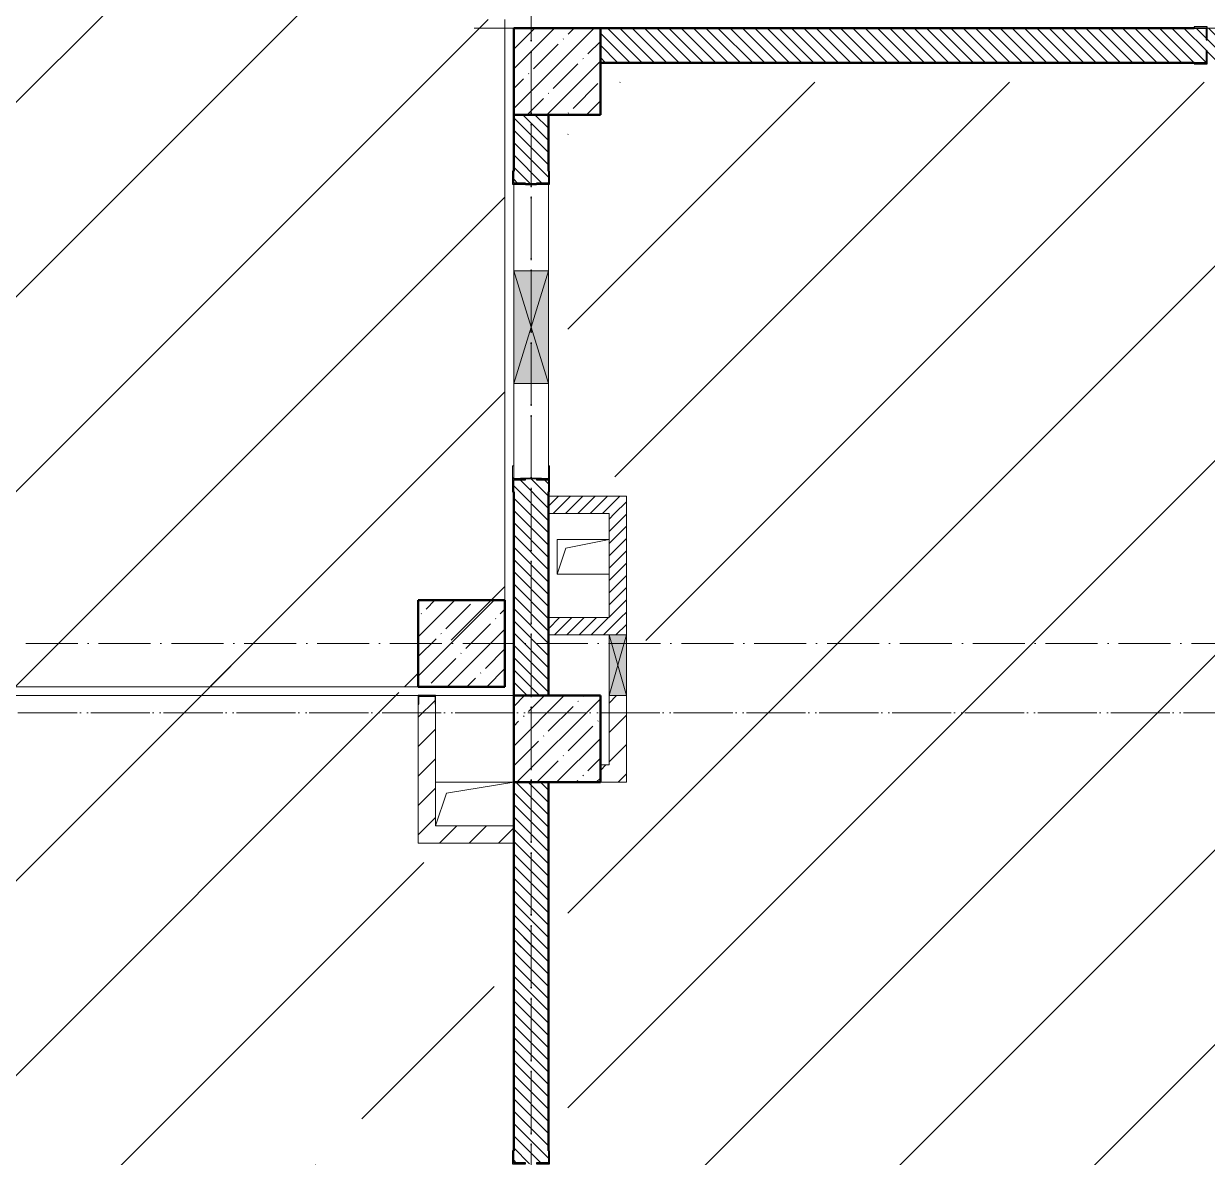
# Model space of a CAD drawing. Header units: millimetres. Extents: x -17017 to 628417, y -109036 to 199237.
# Drawn here: x 133684 to 140510, y 103982 to 110520 of the extents above; entities that cross this region are included whole.
import ezdxf

# ---------------------------------------------------------------- set-up
doc = ezdxf.new("R2010")
doc.units = ezdxf.units.MM
doc.linetypes.add('50_200_ШТРИХ_1Т_ш5_п1_п1_', pattern=[700, 500, -100, 0, -100])
for name, color, linetype, lineweight in [('3.1) ЖБ окна 1.2 м', 102, 'Continuous', 30), ('A-DETL-GENF-OTLN', 7, 'Continuous', 9), ('A-FLOR-____-OTLN', 7, 'Continuous', 9), ('A-GENM-____-MCUT', 7, 'Continuous', 25), ('A-GENM-____-OTLN', 7, 'Continuous', 9), ('A-GENM-____-OTLN-1', 7, 'Continuous', 25), ('A-GLAZ-____-OTLN', 7, 'Continuous', 9), ('A-WALL-____-MCUT', 7, 'Continuous', 13), ('A-WALL-____-MCUT-2', 7, 'Continuous', 50), ('A-WALL-____-PATT-1', 7, 'Continuous', 9), ('A-WALL-FNSH-MCUT-1', 7, 'Continuous', 9), ('I-WALL-____-OTLN', 7, 'Continuous', 9), ('S-COLS-____-MCUT', 7, 'Continuous', 50), ('S-COLS-____-OTLN', 7, 'Continuous', 9), ('S-GRID-____-OTLN-1', 7, '50_200_ШТРИХ_1Т_ш5_п1_п1_', 9), ('стяжа', 7, 'Continuous', 30)]:
    doc.layers.add(name, color=color, linetype=linetype, lineweight=lineweight)
pattern_1 = [(135, (43259.71, 63713.66), (-35.35534, -35.35534), [])]
pattern_2 = [(45, (-93500, -46531.04), (-114.04925, 114.04925), []), (45, (-93385.95, -46531.04), (-114.04925, 114.04925), [201.613, -40.323, 3.353, -36.97])]
pattern_3 = [(45, (-93500, -42681.04), (-114.04925, 114.04925), []), (45, (-93385.95, -42681.04), (-114.04925, 114.04925), [201.613, -40.323, 3.353, -36.97])]
pattern_4 = [(45, (-92950, -43231.04), (-114.04925, 114.04925), []), (45, (-92835.95, -43231.04), (-114.04925, 114.04925), [201.613, -40.323, 3.353, -36.97])]
pattern_5 = [(45, (43259.71, 63713.66), (-84.85281, 84.85281), [])]
pattern_6 = [(45, (43259.71, 63713.66), (-35.35534, 35.35534), [])]
pattern_7 = [(135, (43259.71, 63713.66), (-35.35534, -35.35534), [])]
pattern_8 = [(45, (43259.71, 63713.66), (-84.85281, 84.85281), [])]
pattern_9 = [(45, (43259.71, 63713.66), (-35.35534, 35.35534), [])]

# ---------------------------------------------------------------- blocks, each defined once
blk = doc.blocks.new('BSC_Колонна _Прямоугольная - 500х500-V116-АР1_План отверстий 2 этажа в осях 1-64_Ю-ЯЯ')
at = {"layer": 'S-COLS-____-OTLN'}
h = blk.add_hatch(dxfattribs=at)
h.set_pattern_fill('FP_129', color=256, style=0, pattern_type=2)
h.set_pattern_definition(pattern_2)
h.paths.add_polyline_path([(-250, -250), (250, -250), (250, 250), (-250, 250)], flags=0)
at = {"layer": 'S-COLS-____-MCUT'}
for p, q in [((250, 250), (-250, 250)), ((-250, 250), (-250, -250)), ((250, -250), (250, 250)), ((-250, -250), (250, -250))]:
    blk.add_line(p, q, dxfattribs=at)
blk = doc.blocks.new('BSC_Колонна _Прямоугольная - 500х500-V118-АР1_План отверстий 2 этажа в осях 1-64_Ю-ЯЯ')
at = {"layer": 'S-COLS-____-OTLN'}
h = blk.add_hatch(dxfattribs=at)
h.set_pattern_fill('FP_131', color=256, style=0, pattern_type=2)
h.set_pattern_definition(pattern_3)
h.paths.add_polyline_path([(-250, -250), (250, -250), (250, 250), (-250, 250), (-250, 13.8)], flags=0)
at = {"layer": 'S-COLS-____-MCUT'}
for p, q in [((250, 250), (-250, 250)), ((-250, 250), (-250, -250)), ((250, -250), (250, 250)), ((-250, -250), (250, -250))]:
    blk.add_line(p, q, dxfattribs=at)
blk = doc.blocks.new('BSC_Колонна _Прямоугольная - 500х500-V123-АР1_План отверстий 2 этажа в осях 1-64_Ю-ЯЯ')
at = {"layer": 'S-COLS-____-OTLN'}
h = blk.add_hatch(dxfattribs=at)
h.set_pattern_fill('FP_136', color=256, style=0, pattern_type=2)
h.set_pattern_definition(pattern_4)
h.paths.add_polyline_path([(-250, -250), (250, -250), (250, 250), (-250, 250)], flags=0)
at = {"layer": 'S-COLS-____-MCUT'}
for p, q in [((250, 250), (-250, 250)), ((-250, 250), (-250, -250)), ((250, -250), (250, 250)), ((-250, -250), (250, -250))]:
    blk.add_line(p, q, dxfattribs=at)
blk = doc.blocks.new('Фахверк_СКБ_Уголок - 200_3550-28267367-АР1_План отверстий 2 этажа в осях 1-64_Ю-ЯЯ')
at = {"layer": 'A-GENM-____-MCUT'}
for p, q in [((200, 156), (125, 156)), ((125, 156), (125, 81)), ((131, 81), (131, 150)), ((131, 150), (200, 150)), ((200, 150), (200, 156)), ((125, 81), (131, 81)), ((131, 19), (125, 19)), ((125, 19), (125, -56)), ((131, -50), (131, 19)), ((125, -56), (200, -56)), ((200, -50), (131, -50)), ((200, -56), (200, -50))]:
    blk.add_line(p, q, dxfattribs=at)
blk = doc.blocks.new('Фахверк_СКБ_Уголок - 200_3960-28268576-АР1_План отверстий 2 этажа в осях 1-64_Ю-ЯЯ')
at = {"layer": 'A-GENM-____-MCUT'}
for p, q in [((200, 156), (125, 156)), ((125, 156), (125, 81)), ((131, 81), (131, 150)), ((131, 150), (200, 150)), ((200, 150), (200, 156)), ((125, 81), (131, 81)), ((131, 19), (125, 19)), ((125, 19), (125, -56)), ((131, -50), (131, 19)), ((125, -56), (200, -56)), ((200, -50), (131, -50)), ((200, -56), (200, -50))]:
    blk.add_line(p, q, dxfattribs=at)
blk = doc.blocks.new('154_Стойка_СКБ_Уголок - СМ-2480_200-28346303-АР1_План отверстий 2 этажа в осях 1-64_Ю-ЯЯ')
at = {"layer": 'A-GENM-____-MCUT'}
for p, q in [((125, 156), (125, 81)), ((200, 156), (125, 156)), ((131, 81), (131, 150)), ((131, 150), (200, 150)), ((200, 150), (200, 156)), ((125, 81), (131, 81)), ((131, 19), (125, 19)), ((125, 19), (125, -56)), ((131, -50), (131, 19)), ((125, -56), (200, -56)), ((200, -50), (131, -50)), ((200, -56), (200, -50))]:
    blk.add_line(p, q, dxfattribs=at)
blk = doc.blocks.new('Стойка_Влож_Полоса боковая - Полоса-V150-АР1_План отверстий 2 этажа в осях 1-64_Ю-ЯЯ')
at = {"layer": 'A-GENM-____-OTLN'}
for p, q in [((-5, 60), (0, 60)), ((-5, -60), (-5, 60)), ((0, 31), (0, -31)), ((0, -60), (-5, -60))]:
    blk.add_line(p, q, dxfattribs=at)
blk = doc.blocks.new('Стойка_Влож_Уголок_Опорный - Уголок-28213941-АР1_План отверстий 2 этажа в осях 1-64_Ю-ЯЯ')
at = {"layer": 'A-GENM-____-OTLN'}
for p, q in [((-212, -6), (-212, 0)), ((0, 0), (0, -6)), ((-212, -75), (-212, -6)), ((-212, -6), (-206, -6)), ((-6, -6), (0, -6)), ((0, -6), (0, -75)), ((-212, -75), (-206, -75)), ((-6, -75), (0, -75))]:
    blk.add_line(p, q, dxfattribs=at)
blk = doc.blocks.new('154_Фахверк_СКБ_Швеллер - Тип_100_3960-28318856-АР1_План отверстий 2 этажа в осях 1-64_Ю-ЯЯ')
at = {"layer": 'A-GENM-____-MCUT'}
for p, q in [((175, 50), (125, 50)), ((125, 50), (125, -50)), ((128, 47), (175, 47)), ((128, -47), (128, 47)), ((175, 47), (175, 50)), ((125, -50), (175, -50)), ((175, -47), (128, -47)), ((175, -50), (175, -47))]:
    blk.add_line(p, q, dxfattribs=at)
blk = doc.blocks.new('AR_Отверстие прямоугольное _в плите_ - AR_Отверстие прямоугольное _в плите_-V160-АР1_План отверстий 2 этажа в осях 1-64_Ю-ЯЯ')
at = {"layer": 'A-GENM-____-OTLN'}
for p, q in [((150, 100), (-150, 100)), ((-150, 100), (-150, -100)), ((-100, 50), (150, 100)), ((-150, -100), (-100, 50)), ((-150, -100), (150, -100))]:
    blk.add_line(p, q, dxfattribs=at)
blk = doc.blocks.new('AR_Отверстие прямоугольное _в плите_ - AR_Отверстие прямоугольное _в плите_-30552830-АР1_План отверстий 2 этажа в осях 1-64_Ю-ЯЯ')
at = {"layer": 'A-GENM-____-OTLN'}
for p, q in [((225, 125), (-225, 125)), ((-162.5, 62.5), (225, 125)), ((-225, -125), (-162.5, 62.5))]:
    blk.add_line(p, q, dxfattribs=at)
blk = doc.blocks.new('AR_Отверстие прямоугольное _в стене_ - AR_Отверстие прямоугольное _в стене__ОВ-36845443-АР1_План отверстий 2 этажа в осях 1-64_Ю-ЯЯ')
at = {"layer": 'A-GLAZ-____-OTLN'}
blk.add_hatch(color=256, dxfattribs=at).paths.add_polyline_path([(325, 100), (-325, 100), (-325, -100), (325, -100)], flags=0)
at = {"layer": 'A-DETL-GENF-OTLN'}
for p, q in [((-325, -100), (-325, 100)), ((-325, 100), (325, 100)), ((325, 100), (-325, -100)), ((-325, 100), (325, -100)), ((325, 100), (-325, 100)), ((-325, 100), (-325, -100)), ((325, 100), (325, -100)), ((325, -100), (325, 100)), ((325, -100), (-325, -100)), ((-325, -100), (325, -100))]:
    blk.add_line(p, q, dxfattribs=at)
blk = doc.blocks.new('AR_Отверстие прямоугольное _в стене_ - AR_Отверстие прямоугольное _в стене__ОВ-36848105-АР1_План отверстий 2 этажа в осях 1-64_Ю-ЯЯ')
at = {"layer": 'A-GLAZ-____-OTLN'}
blk.add_hatch(color=256, dxfattribs=at).paths.add_polyline_path([(-175, -50), (175, -50), (175, 50), (-175, 50)], flags=0)
at = {"layer": 'A-DETL-GENF-OTLN'}
for p, q in [((-175, -50), (-175, 50)), ((-175, 50), (175, 50)), ((175, 50), (-175, -50)), ((-175, 50), (175, -50)), ((175, 50), (-175, 50)), ((-175, 50), (-175, -50)), ((175, 50), (175, -50)), ((175, -50), (175, 50)), ((175, -50), (-175, -50)), ((-175, -50), (175, -50))]:
    blk.add_line(p, q, dxfattribs=at)
blk = doc.blocks.new('BSC_Колонна _Прямоугольная - 500х500-V120-АР1_План отверстий 2 этажа в осях 1-64_А-ГГ')
at = {"layer": 'S-COLS-____-OTLN'}
h = blk.add_hatch(dxfattribs=at)
h.set_pattern_fill('FP_150', color=256, style=0, pattern_type=2)
h.set_pattern_definition(pattern_2)
h.paths.add_polyline_path([(-250, -250), (250, -250), (250, 250), (-250, 250)], flags=0)
at = {"layer": 'S-COLS-____-MCUT'}
for p, q in [((250, 250), (-250, 250)), ((-250, 250), (-250, -250)), ((250, -250), (250, 250)), ((-250, -250), (250, -250))]:
    blk.add_line(p, q, dxfattribs=at)
blk = doc.blocks.new('BSC_Колонна _Прямоугольная - 500х500-V122-АР1_План отверстий 2 этажа в осях 1-64_А-ГГ')
at = {"layer": 'S-COLS-____-OTLN'}
h = blk.add_hatch(dxfattribs=at)
h.set_pattern_fill('FP_152', color=256, style=0, pattern_type=2)
h.set_pattern_definition(pattern_3)
h.paths.add_polyline_path([(-250, -250), (250, -250), (250, 250), (-250, 250)], flags=0)
at = {"layer": 'S-COLS-____-MCUT'}
for p, q in [((250, 250), (-250, 250)), ((-250, 250), (-250, -250)), ((250, -250), (250, 250)), ((-250, -250), (250, -250))]:
    blk.add_line(p, q, dxfattribs=at)
blk = doc.blocks.new('BSC_Колонна _Прямоугольная - 500х500-V127-АР1_План отверстий 2 этажа в осях 1-64_А-ГГ')
at = {"layer": 'S-COLS-____-OTLN'}
h = blk.add_hatch(dxfattribs=at)
h.set_pattern_fill('FP_157', color=256, style=0, pattern_type=2)
h.set_pattern_definition(pattern_4)
h.paths.add_polyline_path([(-250, -250), (250, -250), (250, 250), (-250, 250)], flags=0)
at = {"layer": 'S-COLS-____-MCUT'}
for p, q in [((250, 250), (-250, 250)), ((-250, 250), (-250, -250)), ((250, -250), (250, 250)), ((-250, -250), (250, -250))]:
    blk.add_line(p, q, dxfattribs=at)
blk = doc.blocks.new('Фахверк_СКБ_Уголок - 200_3550-28267367-АР1_План отверстий 2 этажа в осях 1-64_А-ГГ')
at = {"layer": 'A-GENM-____-MCUT'}
for p, q in [((200, 156), (125, 156)), ((125, 156), (125, 81)), ((131, 81), (131, 150)), ((131, 150), (200, 150)), ((200, 150), (200, 156)), ((125, 81), (131, 81)), ((131, 19), (125, 19)), ((125, 19), (125, -56)), ((131, -50), (131, 19)), ((125, -56), (200, -56)), ((200, -50), (131, -50)), ((200, -56), (200, -50))]:
    blk.add_line(p, q, dxfattribs=at)
blk = doc.blocks.new('Фахверк_СКБ_Уголок - 200_3960-28268576-АР1_План отверстий 2 этажа в осях 1-64_А-ГГ')
at = {"layer": 'A-GENM-____-MCUT'}
for p, q in [((200, 156), (125, 156)), ((125, 156), (125, 81)), ((131, 81), (131, 150)), ((131, 150), (200, 150)), ((200, 150), (200, 156)), ((125, 81), (131, 81)), ((131, 19), (125, 19)), ((125, 19), (125, -56)), ((131, -50), (131, 19)), ((125, -56), (200, -56)), ((200, -50), (131, -50)), ((200, -56), (200, -50))]:
    blk.add_line(p, q, dxfattribs=at)
blk = doc.blocks.new('154_Стойка_СКБ_Уголок - СМ-2480_200-28346303-АР1_План отверстий 2 этажа в осях 1-64_А-ГГ')
at = {"layer": 'A-GENM-____-MCUT'}
for p, q in [((125, 156), (125, 81)), ((200, 156), (125, 156)), ((131, 81), (131, 150)), ((131, 150), (200, 150)), ((200, 150), (200, 156)), ((125, 81), (131, 81)), ((131, 19), (125, 19)), ((125, 19), (125, -56)), ((131, -50), (131, 19)), ((125, -56), (200, -56)), ((200, -50), (131, -50)), ((200, -56), (200, -50))]:
    blk.add_line(p, q, dxfattribs=at)
blk = doc.blocks.new('Стойка_Влож_Полоса боковая - Полоса-28213942-АР1_План отверстий 2 этажа в осях 1-64_А-ГГ')
at = {"layer": 'A-GENM-____-OTLN'}
for p, q in [((-5, 60), (0, 60)), ((-5, -60), (-5, 60)), ((0, 31), (0, -31)), ((0, -60), (-5, -60))]:
    blk.add_line(p, q, dxfattribs=at)
blk = doc.blocks.new('Стойка_Влож_Уголок_Опорный - Уголок-28213941-АР1_План отверстий 2 этажа в осях 1-64_А-ГГ')
at = {"layer": 'A-GENM-____-OTLN'}
for p, q in [((-212, -6), (-212, 0)), ((0, 0), (0, -6)), ((-212, -75), (-212, -6)), ((-212, -6), (-206, -6)), ((-6, -6), (0, -6)), ((0, -6), (0, -75)), ((-212, -75), (-206, -75)), ((-6, -75), (0, -75))]:
    blk.add_line(p, q, dxfattribs=at)
blk = doc.blocks.new('154_Фахверк_СКБ_Швеллер - Тип_100_3960-28318856-АР1_План отверстий 2 этажа в осях 1-64_А-ГГ')
at = {"layer": 'A-GENM-____-MCUT'}
for p, q in [((175, 50), (125, 50)), ((125, 50), (125, -50)), ((128, 47), (175, 47)), ((128, -47), (128, 47)), ((175, 47), (175, 50)), ((125, -50), (175, -50)), ((175, -47), (128, -47)), ((175, -50), (175, -47))]:
    blk.add_line(p, q, dxfattribs=at)
blk = doc.blocks.new('AR_Отверстие прямоугольное _в плите_ - AR_Отверстие прямоугольное _в плите_-30423629-АР1_План отверстий 2 этажа в осях 1-64_А-ГГ')
at = {"layer": 'A-GENM-____-OTLN'}
for p, q in [((150, 100), (-150, 100)), ((-150, 100), (-150, -100)), ((-100, 50), (150, 100)), ((-150, -100), (-100, 50)), ((-150, -100), (150, -100))]:
    blk.add_line(p, q, dxfattribs=at)
blk = doc.blocks.new('AR_Отверстие прямоугольное _в плите_ - AR_Отверстие прямоугольное _в плите_-30552830-АР1_План отверстий 2 этажа в осях 1-64_А-ГГ')
at = {"layer": 'A-GENM-____-OTLN'}
for p, q in [((225, 125), (-225, 125)), ((-162.5, 62.5), (225, 125)), ((-225, -125), (-162.5, 62.5))]:
    blk.add_line(p, q, dxfattribs=at)
blk = doc.blocks.new('AR_Отверстие прямоугольное _в стене_ - AR_Отверстие прямоугольное _в стене__ОВ-36845443-АР1_План отверстий 2 этажа в осях 1-64_А-ГГ')
at = {"layer": 'A-GLAZ-____-OTLN'}
blk.add_hatch(color=256, dxfattribs=at).paths.add_polyline_path([(325, 100), (-325, 100), (-325, -100), (325, -100)], flags=0)
at = {"layer": 'A-DETL-GENF-OTLN'}
for p, q in [((-325, -100), (-325, 100)), ((-325, 100), (325, 100)), ((325, 100), (-325, -100)), ((-325, 100), (325, -100)), ((325, 100), (-325, 100)), ((-325, 100), (-325, -100)), ((325, 100), (325, -100)), ((325, -100), (325, 100)), ((325, -100), (-325, -100)), ((-325, -100), (325, -100))]:
    blk.add_line(p, q, dxfattribs=at)
blk = doc.blocks.new('AR_Отверстие прямоугольное _в стене_ - AR_Отверстие прямоугольное _в стене__ОВ-36848105-АР1_План отверстий 2 этажа в осях 1-64_А-ГГ')
at = {"layer": 'A-GLAZ-____-OTLN'}
blk.add_hatch(color=256, dxfattribs=at).paths.add_polyline_path([(-175, -50), (175, -50), (175, 50), (-175, 50)], flags=0)
at = {"layer": 'A-DETL-GENF-OTLN'}
for p, q in [((-175, -50), (-175, 50)), ((-175, 50), (175, 50)), ((175, 50), (-175, -50)), ((-175, 50), (175, -50)), ((175, 50), (-175, 50)), ((-175, 50), (-175, -50)), ((175, 50), (175, -50)), ((175, -50), (175, 50)), ((175, -50), (-175, -50)), ((-175, -50), (175, -50))]:
    blk.add_line(p, q, dxfattribs=at)
blk = doc.blocks.new('2этаж')
at = {"layer": 'S-GRID-____-OTLN-1', "color": 251, "ltscale": 0.6, "true_color": 0x636466}
for p, q in [((77758.3, 498997), (77758.3, 549908.8)), ((77758.3, 454533.3), (77758.3, 508896.9)), ((77429.6, 505797), (88322.4, 505797)), ((77429.6, 505797), (88322.4, 505797)), ((58880.7, 502247), (88334.7, 502247)), ((58880.7, 502247), (88334.7, 502247)), ((51735.1, 501847), (88482.7, 501847)), ((53374.4, 501847), (88482.7, 501847))]:
    blk.add_line(p, q, dxfattribs=at)

msp = doc.modelspace()

# ---------------------------------------------------------------- hatches: boundary and pattern name
at = {"layer": 'A-WALL-____-PATT-1'}
h = msp.add_hatch(dxfattribs=at)
h.set_pattern_fill('FP_6', color=256, style=0, pattern_type=2)
h.set_pattern_definition(pattern_1)
h.paths.add_polyline_path([(144009.7, 110294.7), (144009.7, 110494.7), (140509.7, 110494.7), (140509.7, 110425.7), (140503.7, 110425.7), (140503.7, 110494.7), (137009.7, 110494.7), (137009.7, 110294.7), (140503.7, 110294.7), (140503.7, 110363.7), (140509.7, 110363.7), (140509.7, 110294.7), (143992.1, 110294.7)], flags=0)
h = msp.add_hatch(dxfattribs=at)
h.set_pattern_fill('FP_6', color=256, style=0, pattern_type=2)
h.set_pattern_definition(pattern_7)
h.paths.add_polyline_path([(144009.7, 110294.7), (144009.7, 110494.7), (140509.7, 110494.7), (140509.7, 110425.7), (140503.7, 110425.7), (140503.7, 110494.7), (137009.7, 110494.7), (137009.7, 110294.7), (140503.7, 110294.7), (140503.7, 110363.7), (140509.7, 110363.7), (140509.7, 110294.7), (143991.5, 110294.7)], flags=0)
h = msp.add_hatch(dxfattribs=at)
h.set_pattern_fill('FP_6', color=256, style=0, pattern_type=2)
h.set_pattern_definition(pattern_1)
h.paths.add_polyline_path([(136549.7, 106644.7), (136709.7, 106644.7), (136708.8, 107888.7), (136640.7, 107888.7), (136640.7, 107894.7), (136578.7, 107894.7), (136578.7, 107888.7), (136509.7, 107888.7), (136509.7, 106644.7)], flags=0)
h.paths.add_polyline_path([(136640.7, 109594.7), (136640.7, 109600.7), (136709.7, 109600.7), (136709.7, 109994.7), (136509.7, 109994.7), (136509.7, 109600.7), (136578.7, 109600.7), (136578.7, 109594.7)], flags=0)
h = msp.add_hatch(dxfattribs=at)
h.set_pattern_fill('FP_6', color=256, style=0, pattern_type=2)
h.set_pattern_definition(pattern_7)
h.paths.add_polyline_path([(136509.7, 106644.7), (136709.7, 106644.7), (136708.8, 107888.7), (136640.7, 107888.7), (136640.7, 107894.7), (136578.7, 107894.7), (136578.7, 107888.7), (136509.7, 107888.7), (136509.7, 107449.3)], flags=0)
h.paths.add_polyline_path([(136640.7, 109594.7), (136640.7, 109600.7), (136709.7, 109600.7), (136709.7, 109994.7), (136509.7, 109994.7), (136509.7, 109600.7), (136578.7, 109600.7), (136578.7, 109594.7)], flags=0)
h = msp.add_hatch(dxfattribs=at)
h.set_pattern_fill('FP_5', color=256, style=0, pattern_type=2)
h.set_pattern_definition(pattern_6)
h.paths.add_polyline_path([(137159.7, 107694.7), (137159.7, 107794.7), (136709.7, 107794.7), (136709.7, 107694.7), (137059.7, 107694.7)], flags=0)
h = msp.add_hatch(dxfattribs=at)
h.set_pattern_fill('FP_5', color=256, style=0, pattern_type=2)
h.set_pattern_definition(pattern_9)
h.paths.add_polyline_path([(137159.7, 107694.7), (137159.7, 107794.7), (136709.7, 107794.7), (136709.7, 107694.7), (137059.7, 107694.7)], flags=0)
h = msp.add_hatch(dxfattribs=at)
h.set_pattern_fill('FP_5', color=256, style=0, pattern_type=2)
h.set_pattern_definition(pattern_6)
h.paths.add_polyline_path([(137159.7, 107094.7), (137159.7, 107694.7), (137059.7, 107694.7), (137059.7, 107094.7)], flags=0)
h = msp.add_hatch(dxfattribs=at)
h.set_pattern_fill('FP_5', color=256, style=0, pattern_type=2)
h.set_pattern_definition(pattern_9)
h.paths.add_polyline_path([(137159.7, 107094.7), (137159.7, 107694.7), (137059.7, 107694.7), (137059.7, 107094.7)], flags=0)
h = msp.add_hatch(dxfattribs=at)
h.set_pattern_fill('FP_5', color=256, style=0, pattern_type=2)
h.set_pattern_definition(pattern_6)
h.paths.add_polyline_path([(137159.7, 106994.7), (137159.7, 107094.7), (136709.7, 107094.7), (136709.7, 106994.7), (137059.7, 106994.7)], flags=0)
h = msp.add_hatch(dxfattribs=at)
h.set_pattern_fill('FP_5', color=256, style=0, pattern_type=2)
h.set_pattern_definition(pattern_9)
h.paths.add_polyline_path([(137159.7, 106994.7), (137159.7, 107094.7), (136709.7, 107094.7), (136709.7, 106994.7), (137059.7, 106994.7)], flags=0)
h = msp.add_hatch(dxfattribs=at)
h.set_pattern_fill('FP_4', color=256, style=0, pattern_type=2)
h.set_pattern_definition(pattern_5)
h.paths.add_polyline_path([(136059.7, 105794.7), (136059.7, 106594.7), (136056.7, 106594.7), (136056.7, 106641.7), (135962.7, 106641.7), (135962.7, 106594.7), (135959.7, 106594.7), (135959.7, 105794.7)], flags=0)
h = msp.add_hatch(dxfattribs=at)
h.set_pattern_fill('FP_4', color=256, style=0, pattern_type=2)
h.set_pattern_definition(pattern_8)
h.paths.add_polyline_path([(136059.7, 105794.7), (136059.7, 106594.7), (136056.7, 106594.7), (136056.7, 106641.7), (135962.7, 106641.7), (135962.7, 106594.7), (135959.7, 106594.7), (135959.7, 105794.7)], flags=0)
h = msp.add_hatch(dxfattribs=at)
h.set_pattern_fill('FP_4', color=256, style=0, pattern_type=2)
h.set_pattern_definition(pattern_5)
h.paths.add_polyline_path([(137159.7, 106244.7), (137159.7, 106644.7), (137059.7, 106644.7), (137059.7, 106244.7)], flags=0)
h = msp.add_hatch(dxfattribs=at)
h.set_pattern_fill('FP_4', color=256, style=0, pattern_type=2)
h.set_pattern_definition(pattern_8)
h.paths.add_polyline_path([(137159.7, 106244.7), (137159.7, 106644.7), (137059.7, 106644.7), (137059.7, 106244.7)], flags=0)
h = msp.add_hatch(dxfattribs=at)
h.set_pattern_fill('FP_4', color=256, style=0, pattern_type=2)
h.set_pattern_definition(pattern_5)
h.paths.add_polyline_path([(137159.7, 106144.7), (137159.7, 106244.7), (137009.7, 106244.7), (137009.7, 106144.7)], flags=0)
h = msp.add_hatch(dxfattribs=at)
h.set_pattern_fill('FP_4', color=256, style=0, pattern_type=2)
h.set_pattern_definition(pattern_8)
h.paths.add_polyline_path([(137159.7, 106144.7), (137159.7, 106244.7), (137009.7, 106244.7), (137009.7, 106144.7)], flags=0)
h = msp.add_hatch(dxfattribs=at)
h.set_pattern_fill('FP_6', color=256, style=0, pattern_type=2)
h.set_pattern_definition(pattern_1)
h.paths.add_polyline_path([(136509.7, 105194.7), (136709.7, 105194.7), (136709.7, 106144.7), (136509.7, 106144.7)], flags=0)
h = msp.add_hatch(dxfattribs=at)
h.set_pattern_fill('FP_6', color=256, style=0, pattern_type=2)
h.set_pattern_definition(pattern_7)
h.paths.add_polyline_path([(136509.7, 101294.7), (136709.7, 101294.7), (136709.7, 101769.7), (136509.7, 101769.7)], flags=0)
h.paths.add_polyline_path([(136709.7, 102169.7), (136709.7, 103038.7), (136640.7, 103038.7), (136640.7, 103044.7), (136578.7, 103044.7), (136578.7, 103038.7), (136509.7, 103038.7), (136509.7, 102169.7), (136622.6, 102169.7)], flags=0)
h.paths.add_polyline_path([(136578.7, 103944.7), (136640.7, 103944.7), (136640.7, 103950.7), (136709.7, 103950.7), (136709.7, 106144.7), (136509.7, 106144.7), (136509.7, 103950.7), (136578.7, 103950.7)], flags=0)
h = msp.add_hatch(dxfattribs=at)
h.set_pattern_fill('FP_4', color=256, style=0, pattern_type=2)
h.set_pattern_definition(pattern_5)
h.paths.add_polyline_path([(136509.7, 105794.7), (136509.7, 105894.7), (136059.7, 105894.7), (136059.7, 105794.7)], flags=0)
h = msp.add_hatch(dxfattribs=at)
h.set_pattern_fill('FP_4', color=256, style=0, pattern_type=2)
h.set_pattern_definition(pattern_8)
h.paths.add_polyline_path([(136509.7, 105794.7), (136509.7, 105894.7), (136059.7, 105894.7), (136059.7, 105794.7)], flags=0)
at = {"layer": 'стяжа'}
h = msp.add_hatch(dxfattribs=at)
h.set_pattern_fill('ANSI31', color=5, scale=250)
h.paths.add_polyline_path([(144259.7, 113444.7), (142409.7, 113444.7), (140859.7, 113444.7), (140359.7, 113444.7), (140359.7, 112594.7), (140359.7, 110994.7), (140359.7, 110794.7), (144259.7, 110794.7), (144259.7, 111794.7)])
h.paths.add_polyline_path([(140109.7, 112594.7), (140109.7, 112994.7), (138359.7, 112994.7), (138309.7, 112994.7), (137709.7, 112994.7), (136609.7, 112994.7), (136509.7, 112994.7), (136509.7, 113194.7), (136509.7, 113694.7), (136509.7, 114019.7), (136503.7, 114019.7), (136503.7, 114094.7), (136503.7, 114100.7), (136503.7, 114169.7), (136509.2, 115019.7), (136503.7, 115019.7), (136503.7, 115088.7), (136503.7, 115094.7), (136503.7, 115169.7), (136509.7, 115394.7), (136509.7, 115894.7), (136509.7, 116269.7), (136503.7, 116269.7), (136503.7, 116344.7), (136503.7, 116350.7), (136503.7, 116419.7), (136509.3, 117419.7), (136503.7, 117419.7), (136503.7, 117488.7), (136503.7, 117494.7), (136503.7, 117569.7), (136509.7, 118894.7), (132509.7, 118894.7), (132009.7, 118894.7), (131124.7, 118894.7), (131124.7, 115894.7), (132009.7, 115894.7), (132509.7, 115894.7), (133309.7, 115894.7), (133309.7, 113694.7), (132509.7, 113694.7), (132509.7, 111844.7), (133309.7, 111844.7), (133309.7, 109644.7), (132509.7, 109644.7), (132209.7, 109644.7), (132209.7, 109619.7), (132215.7, 109619.7), (132215.7, 109544.7), (132209.7, 109394.7), (132209.7, 108394.7), (132209.7, 107444.7), (132215.7, 107444.7), (132215.7, 107369.7), (132209.7, 107194.7), (132509.7, 107194.7), (132509.7, 106694.7), (135959.7, 106694.7), (135959.7, 107194.7), (136459.7, 107194.7), (136459.7, 110544.7), (135959.7, 110544.7), (135959.7, 111044.7), (136459.7, 111044.7), (136459.7, 110744.7), (140109.7, 110744.7), (140109.7, 110994.7)])
h = msp.add_hatch(dxfattribs=at)
h.set_pattern_fill('ANSI31', color=5, scale=250)
h.paths.add_polyline_path([(144147.7, 64344.7), (143897.7, 64344.7), (143897.7, 65744.7), (144147.7, 65744.7), (144147.7, 70352.7), (143909.7, 70352.7), (143909.7, 70932.7), (137521.7, 70932.7), (137521.7, 67482.7), (137221.7, 67482.7), (137221.7, 64682.7), (136821.7, 64682.7), (136821.7, 62406.7), (137121.7, 62406.7), (137121.7, 62194.7), (143897.7, 62194.7), (143897.7, 62406.7), (144147.7, 62406.7)])
edge = h.paths.add_edge_path(flags=16)
edge.add_arc((142258.9, 66444.5), 240, 0, 360)
h.paths.add_polyline_path([(143897.7, 74744.7), (144147.7, 74744.7), (144147.7, 79339.7), (143889.7, 79339.7), (143889.7, 79932.7), (137321.7, 79932.7), (137321.7, 78582.7), (136821.7, 78582.7), (136821.7, 75806.7), (137221.7, 75806.7), (137221.7, 73682.7), (136821.7, 73682.7), (136821.7, 71444.7), (144147.7, 71444.7), (144147.7, 73344.7), (143897.7, 73344.7)])
edge = h.paths.add_edge_path(flags=16)
edge.add_arc((140122.9, 75543.5), 240, 0, 360)
edge = h.paths.add_edge_path()
edge.add_arc((140122.9, 92549.1), 240, 0, 360)
h.paths.add_polyline_path([(144147.7, 100682.7), (143897.7, 100682.7), (143897.7, 101406.7), (144147.7, 101406.7), (144147.7, 103977.7), (143814.7, 103977.7), (143814.7, 104277.7), (144147.7, 104277.7), (144147.7, 106032.7), (143897.7, 106032.7), (143897.7, 106756.7), (144147.7, 106756.7), (144147.7, 109544.7), (143897.7, 109544.7), (143897.7, 110182.7), (137121.7, 110182.7), (137121.7, 109882.7), (136821.7, 109882.7), (136821.7, 107906.7), (137271.7, 107906.7), (137271.7, 106032.7), (136821.7, 106032.7), (136821.7, 103006.7), (137271.7, 103006.7), (137271.7, 100682.7), (136821.7, 100682.7), (136821.7, 98406.7), (143907.7, 98406.7), (143907.7, 98744.7), (144147.7, 98744.7)])
edge = h.paths.add_edge_path(flags=16)
edge.add_arc((139925.9, 103448.4), 240, 0, 360)
h.paths.add_polyline_path([(136397.7, 105682.7), (135847.7, 105682.7), (135847.7, 107306.7), (136397.7, 107306.7), (136397.7, 110432.7), (136459.7, 110738.7), (136459.7, 107000.7), (132209.7, 106500.7), (132209.7, 109338.7), (132321.7, 109532.7), (132321.7, 107306.7), (132621.7, 107306.7), (132621.7, 90006.7), (133221.7, 90006.7), (133221.7, 88794.7), (136397.7, 88794.7)])
edge = h.paths.add_edge_path(flags=16)
edge.add_arc((135395.7, 104177.1), 240, 0, 360)
h.paths.add_polyline_path([(136397.7, 88794.7), (133221.7, 88794.7), (133221.7, 86232.7), (132621.7, 83251.2), (132621.7, 69906.7), (133121.7, 69906.7), (133121.7, 62156.7), (136061.7, 62156.7), (136061.7, 62406.7), (136397.7, 88494.7)])
edge = h.paths.add_edge_path(flags=16)
edge.add_arc((134875.9, 76434.7), 240, 0, 360)
h.paths.add_polyline_path([(144147.7, 88326.7), (143897.7, 88326.7), (143897.7, 88682.7), (137271.7, 88682.7), (137271.7, 87982.7), (136821.7, 87982.7), (136821.7, 86014.7), (137421.7, 86014.7), (137421.7, 84582.7), (137221.7, 84582.7), (137221.7, 82684.7), (136821.7, 82684.7), (136821.7, 80444.7), (143897.7, 80444.7), (143897.7, 80739.2), (144147.7, 80739.2), (144147.7, 82682.7), (143897.7, 82682.7), (143897.7, 83406.7), (144147.7, 83406.7)])
edge = h.paths.add_edge_path(flags=16)
edge.add_arc((142332.9, 82335.2), 240, 0, 360)
h.paths.add_polyline_path([(141916.2, 82101.8), (142579.3, 82101.8), (142579.3, 82581.8), (141916.2, 82581.8)], flags=16)

# ---------------------------------------------------------------- linework, layer by layer
at = {"layer": 'A-FLOR-____-OTLN'}
for p, q in [((136459.7, 107194.7), (136459.7, 110544.7)), ((136459.7, 107194.7), (136459.7, 110544.7)), ((136759.7, 107544.7), (137059.7, 107544.7)), ((136759.7, 107344.7), (136759.7, 107544.7)), ((136759.7, 107544.7), (137059.7, 107544.7)), ((136759.7, 107344.7), (136759.7, 107544.7)), ((137059.7, 107344.7), (136759.7, 107344.7)), ((137059.7, 107344.7), (136759.7, 107344.7)), ((132509.7, 106694.7), (135959.7, 106694.7)), ((132509.7, 106694.7), (135959.7, 106694.7)), ((135959.7, 106644.7), (132509.7, 106644.7)), ((135959.7, 106644.7), (132509.7, 106644.7)), ((136509.7, 106644.7), (136059.7, 106644.7)), ((136509.7, 106644.7), (136059.7, 106644.7)), ((136059.7, 106144.7), (136509.7, 106144.7)), ((136059.7, 106144.7), (136509.7, 106144.7))]:
    msp.add_line(p, q, dxfattribs=at)
at = {"layer": 'A-WALL-____-MCUT'}
for p, q in [((140434.7, 110494.7), (137009.7, 110494.7)), ((137009.7, 110294.7), (140434.7, 110294.7)), ((136509.7, 109994.7), (136509.7, 109669.7)), ((136709.7, 109669.7), (136709.7, 109994.7)), ((136578.7, 109594.7), (136640.7, 109594.7)), ((136509.7, 107819.7), (136509.7, 106644.7)), ((136709.7, 106644.7), (136709.7, 107819.7)), ((136509.7, 106144.7), (136509.7, 105194.7)), ((136709.7, 105194.7), (136709.7, 106144.7))]:
    msp.add_line(p, q, dxfattribs=at)
at = {"layer": 'A-WALL-____-MCUT-2'}
for p, q in [((140434.7, 110494.7), (137009.7, 110494.7)), ((137009.7, 110294.7), (140434.7, 110294.7)), ((136509.7, 109994.7), (136509.7, 109669.7)), ((136709.7, 109669.7), (136709.7, 109994.7)), ((136578.7, 109594.7), (136640.7, 109594.7)), ((136509.7, 107819.7), (136509.7, 106644.7)), ((136709.7, 106644.7), (136709.7, 107819.7)), ((136509.7, 106144.7), (136509.7, 104019.7)), ((136709.7, 104019.7), (136709.7, 106144.7))]:
    msp.add_line(p, q, dxfattribs=at)
at = {"layer": 'A-WALL-FNSH-MCUT-1'}
for p, q in [((137159.7, 107794.7), (136709.7, 107794.7)), ((137159.7, 107794.7), (136709.7, 107794.7)), ((137159.7, 106994.7), (137159.7, 107794.7)), ((137159.7, 106994.7), (137159.7, 107794.7)), ((136709.7, 107694.7), (137059.7, 107694.7)), ((136709.7, 107694.7), (137059.7, 107694.7)), ((137059.7, 107694.7), (137059.7, 107094.7)), ((137059.7, 107694.7), (137059.7, 107094.7)), ((137059.7, 107094.7), (136709.7, 107094.7)), ((137059.7, 107094.7), (136709.7, 107094.7)), ((136709.7, 106994.7), (137059.7, 106994.7)), ((136709.7, 106994.7), (137059.7, 106994.7)), ((137059.7, 106644.7), (137059.7, 106244.7)), ((137059.7, 106644.7), (137059.7, 106244.7)), ((137159.7, 106144.7), (137159.7, 106644.7)), ((137159.7, 106144.7), (137159.7, 106644.7)), ((135959.7, 106594.7), (135959.7, 105794.7)), ((135959.7, 106594.7), (135959.7, 105794.7)), ((136059.7, 105894.7), (136059.7, 106594.7)), ((136059.7, 105894.7), (136059.7, 106594.7)), ((137059.7, 106244.7), (137009.7, 106244.7)), ((137059.7, 106244.7), (137009.7, 106244.7)), ((137009.7, 106144.7), (137159.7, 106144.7)), ((137009.7, 106144.7), (137159.7, 106144.7)), ((136509.7, 105894.7), (136059.7, 105894.7)), ((136509.7, 105894.7), (136059.7, 105894.7)), ((135959.7, 105794.7), (136509.7, 105794.7)), ((135959.7, 105794.7), (136509.7, 105794.7))]:
    msp.add_line(p, q, dxfattribs=at)
at = {"layer": 'I-WALL-____-OTLN'}
for p, q in [((136509.7, 109094.7), (136509.7, 109594.7)), ((136509.7, 109094.7), (136509.7, 109594.7)), ((136709.7, 109594.7), (136709.7, 109094.7)), ((136709.7, 109594.7), (136709.7, 109094.7)), ((136509.7, 107894.7), (136509.7, 108444.7)), ((136509.7, 107894.7), (136509.7, 108444.7)), ((136709.7, 108444.7), (136709.7, 107894.7)), ((136709.7, 108444.7), (136709.7, 107894.7))]:
    msp.add_line(p, q, dxfattribs=at)

# ---------------------------------------------------------------- block references
at = {"layer": '3.1) ЖБ окна 1.2 м'}
msp.add_blockref('2этаж', (58851.4, -395302.3), dxfattribs=at)
at = {"layer": 'A-GENM-____-OTLN'}
for name, p, rotation in [('Стойка_Влож_Уголок_Опорный - Уголок-28213941-АР1_План отверстий 2 этажа в осях 1-64_Ю-ЯЯ', (136503.7, 107894.7), 180), ('Стойка_Влож_Уголок_Опорный - Уголок-28213941-АР1_План отверстий 2 этажа в осях 1-64_А-ГГ', (136503.7, 107894.7), 180), ('Стойка_Влож_Полоса боковая - Полоса-V150-АР1_План отверстий 2 этажа в осях 1-64_Ю-ЯЯ', (136609.7, 107894.7), 269.9999999999999), ('Стойка_Влож_Полоса боковая - Полоса-28213942-АР1_План отверстий 2 этажа в осях 1-64_А-ГГ', (136609.7, 107894.7), 269.9999999999999)]:
    msp.add_blockref(name, p, dxfattribs=dict(at, rotation=rotation))
for name, p in [('AR_Отверстие прямоугольное _в плите_ - AR_Отверстие прямоугольное _в плите_-V160-АР1_План отверстий 2 этажа в осях 1-64_Ю-ЯЯ', (136909.7, 107444.7)), ('AR_Отверстие прямоугольное _в плите_ - AR_Отверстие прямоугольное _в плите_-30423629-АР1_План отверстий 2 этажа в осях 1-64_А-ГГ', (136909.7, 107444.7)), ('AR_Отверстие прямоугольное _в плите_ - AR_Отверстие прямоугольное _в плите_-30552830-АР1_План отверстий 2 этажа в осях 1-64_Ю-ЯЯ', (136284.7, 106019.7)), ('AR_Отверстие прямоугольное _в плите_ - AR_Отверстие прямоугольное _в плите_-30552830-АР1_План отверстий 2 этажа в осях 1-64_А-ГГ', (136284.7, 106019.7))]:
    msp.add_blockref(name, p, dxfattribs=at)
at = {"layer": 'A-GENM-____-OTLN-1'}
for name, p, rotation in [('Фахверк_СКБ_Уголок - 200_3550-28267367-АР1_План отверстий 2 этажа в осях 1-64_Ю-ЯЯ', (140634.7, 110444.7), 180), ('Фахверк_СКБ_Уголок - 200_3550-28267367-АР1_План отверстий 2 этажа в осях 1-64_А-ГГ', (140634.7, 110444.7), 180), ('Фахверк_СКБ_Уголок - 200_3960-28268576-АР1_План отверстий 2 этажа в осях 1-64_Ю-ЯЯ', (136659.7, 109469.7), 89.9999999999999), ('Фахверк_СКБ_Уголок - 200_3960-28268576-АР1_План отверстий 2 этажа в осях 1-64_А-ГГ', (136659.7, 109469.7), 89.9999999999999), ('154_Стойка_СКБ_Уголок - СМ-2480_200-28346303-АР1_План отверстий 2 этажа в осях 1-64_Ю-ЯЯ', (136559.7, 108019.7), 269.9999999999999), ('154_Стойка_СКБ_Уголок - СМ-2480_200-28346303-АР1_План отверстий 2 этажа в осях 1-64_А-ГГ', (136559.7, 108019.7), 269.9999999999999), ('154_Фахверк_СКБ_Швеллер - Тип_100_3960-28318856-АР1_План отверстий 2 этажа в осях 1-64_Ю-ЯЯ', (136009.7, 106769.7), 270), ('154_Фахверк_СКБ_Швеллер - Тип_100_3960-28318856-АР1_План отверстий 2 этажа в осях 1-64_А-ГГ', (136009.7, 106769.7), 270), ('154_Стойка_СКБ_Уголок - СМ-2480_200-28346303-АР1_План отверстий 2 этажа в осях 1-64_А-ГГ', (136659.7, 103819.7), 89.9999999999999)]:
    msp.add_blockref(name, p, dxfattribs=dict(at, rotation=rotation))
at = {"layer": 'A-GLAZ-____-OTLN'}
for name, p, rotation in [('AR_Отверстие прямоугольное _в стене_ - AR_Отверстие прямоугольное _в стене__ОВ-36845443-АР1_План отверстий 2 этажа в осях 1-64_Ю-ЯЯ', (136609.7, 108769.7), 269.9999999999999), ('AR_Отверстие прямоугольное _в стене_ - AR_Отверстие прямоугольное _в стене__ОВ-36845443-АР1_План отверстий 2 этажа в осях 1-64_А-ГГ', (136609.7, 108769.7), 269.9999999999999), ('AR_Отверстие прямоугольное _в стене_ - AR_Отверстие прямоугольное _в стене__ОВ-36848105-АР1_План отверстий 2 этажа в осях 1-64_Ю-ЯЯ', (137109.7, 106819.7), 89.99999999999659), ('AR_Отверстие прямоугольное _в стене_ - AR_Отверстие прямоугольное _в стене__ОВ-36848105-АР1_План отверстий 2 этажа в осях 1-64_А-ГГ', (137109.7, 106819.7), 89.99999999999659)]:
    msp.add_blockref(name, p, dxfattribs=dict(at, rotation=rotation))
at = {"layer": 'S-COLS-____-OTLN'}
for name, p in [('BSC_Колонна _Прямоугольная - 500х500-V116-АР1_План отверстий 2 этажа в осях 1-64_Ю-ЯЯ', (136759.7, 110244.7)), ('BSC_Колонна _Прямоугольная - 500х500-V120-АР1_План отверстий 2 этажа в осях 1-64_А-ГГ', (136759.7, 110244.7)), ('BSC_Колонна _Прямоугольная - 500х500-V123-АР1_План отверстий 2 этажа в осях 1-64_Ю-ЯЯ', (136209.7, 106944.7)), ('BSC_Колонна _Прямоугольная - 500х500-V127-АР1_План отверстий 2 этажа в осях 1-64_А-ГГ', (136209.7, 106944.7)), ('BSC_Колонна _Прямоугольная - 500х500-V118-АР1_План отверстий 2 этажа в осях 1-64_Ю-ЯЯ', (136759.7, 106394.7)), ('BSC_Колонна _Прямоугольная - 500х500-V122-АР1_План отверстий 2 этажа в осях 1-64_А-ГГ', (136759.7, 106394.7))]:
    msp.add_blockref(name, p, dxfattribs=at)

doc.saveas('drawing.dxf')
